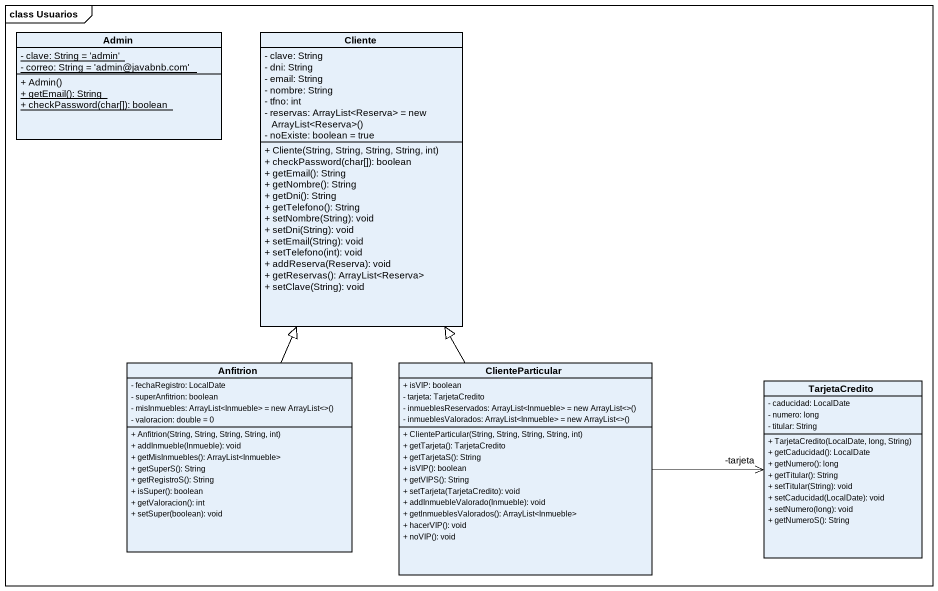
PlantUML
@startuml
mainframe class Usuarios
hide circle
hide empty members
skinparam classAttributeIconSize 0
class Admin {
  {static} - clave: String = 'admin'
  {static} - correo: String = 'admin@javabnb.com'
  + Admin()
  {static} + getEmail(): String
  {static} + checkPassword(char[]): boolean
}
class Cliente {
  - clave: String
  - dni: String
  - email: String
  - nombre: String
  - tfno: int
  {field} - reservas: ArrayList<Reserva> = new ArrayList<Reserva>()
  - noExiste: boolean = true
  + Cliente(String, String, String, String, int)
  + checkPassword(char[]): boolean
  + getEmail(): String
  + getNombre(): String
  + getDni(): String
  + getTelefono(): String
  + setNombre(String): void
  + setDni(String): void
  + setEmail(String): void
  + setTelefono(int): void
  + addReserva(Reserva): void
  + getReservas(): ArrayList<Reserva>
  + setClave(String): void
}
class Anfitrion {
  - fechaRegistro: LocalDate
  - superAnfitrion: boolean
  {field} - misInmuebles: ArrayList<Inmueble> = new ArrayList<>()
  - valoracion: double = 0
  + Anfitrion(String, String, String, String, int)
  + addInmueble(Inmueble): void
  + getMisInmuebles(): ArrayList<Inmueble>
  + getSuperS(): String
  + getRegistroS(): String
  + isSuper(): boolean
  + getValoracion(): int
  + setSuper(boolean): void
}
class ClienteParticular {
  + isVIP: boolean
  - tarjeta: TarjetaCredito
  {field} - inmueblesReservados: ArrayList<Inmueble> = new ArrayList<>()
  {field} - inmueblesValorados: ArrayList<Inmueble> = new ArrayList<>()
  + ClienteParticular(String, String, String, String, int)
  + getTarjeta(): TarjetaCredito
  + getTarjetaS(): String
  + isVIP(): boolean
  + getVIPS(): String
  + setTarjeta(TarjetaCredito): void
  + addInmuebleValorado(Inmueble): void
  + getInmueblesValorados(): ArrayList<Inmueble>
  + hacerVIP(): void
  + noVIP(): void
}
class TarjetaCredito {
  - caducidad: LocalDate
  - numero: long
  - titular: String
  + TarjetaCredito(LocalDate, long, String)
  + getCaducidad(): LocalDate
  + getNumero(): long
  + getTitular(): String
  + setTitular(String): void
  + setCaducidad(LocalDate): void
  + setNumero(long): void
  + getNumeroS(): String
}
Anfitrion -up-|> Cliente
ClienteParticular -up-|> Cliente
ClienteParticular -right-> "-tarjeta" TarjetaCredito
@enduml
